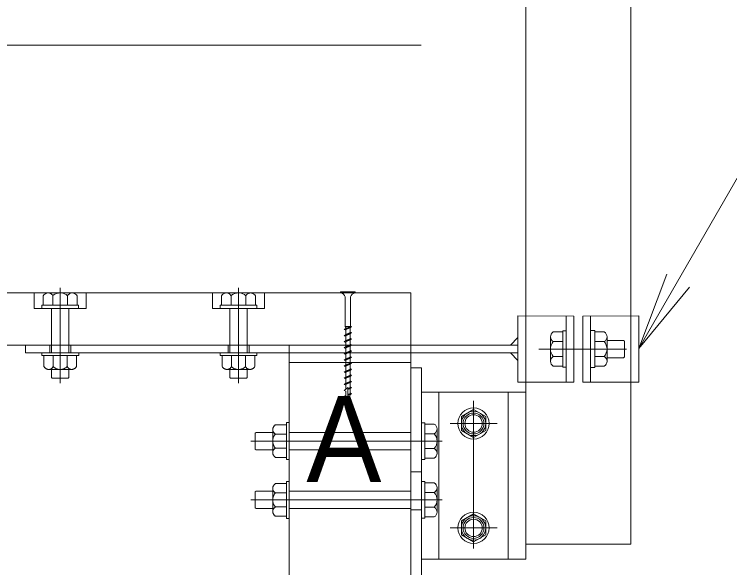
# Model space of a CAD drawing. Units: millimetres at full size, sheet at 1:30; details may follow other scales. Extents: x 300 to 12300, y 300 to 8610.
# Drawn here: x 10871.6 to 11282.9, y 4116.2 to 4434.2 of the extents above; entities that cross this region are included whole.
import ezdxf
from ezdxf.enums import TextEntityAlignment as Align

# ---------------------------------------------------------------- set-up
doc = ezdxf.new("R2010")
doc.units = ezdxf.units.MM
doc.header["$LTSCALE"] = 30
for name, pattern in [('CHAIN', [18.5, 12, -1.5, 3.5, -1.5]), ('DASHED_SPACED', [12, 6, -6]), ('USER2', [300, 187.5, -37.5, 37.5, -37.5])]:
    doc.linetypes.add(name, pattern=pattern)
for name, color, linetype, lineweight in [('コーススレッド', 7, 'Continuous', 13), ('ボルト', 7, 'Continuous', 18), ('引出線', 7, 'Continuous', 13), ('支持金物', 7, 'DASHED_SPACED', 13), ('支柱', 7, 'Continuous', 18), ('根太材A', 7, 'Continuous', 18), ('補強金物', 7, 'Continuous', 18)]:
    doc.layers.add(name, color=color, linetype=linetype, lineweight=lineweight)
doc.layers.add('文字', color=7, linetype='Continuous')
doc.styles.add('ＭＳ Ｐゴシック', font='')
doc.styles.get('ＭＳ Ｐゴシック').set_extended_font_data('MS PGothic')

# ---------------------------------------------------------------- blocks, each defined once
blk = doc.blocks.new('open_arrow')
at = {"color": 0, "linetype": 'Continuous', "lineweight": -2}
blk.add_lwpolyline([(7.5, 1.25), (0, 0), (7.5, -1.25)], dxfattribs=at)

msp = doc.modelspace()

# ---------------------------------------------------------------- linework, layer by layer
at = {"layer": 'コーススレッド'}
for p, q in [((11067.63, 4274.77), (11059.23, 4274.77)), ((11059.23, 4274.77), (11059.23, 4274.07)), ((11067.63, 4274.07), (11059.23, 4274.07)), ((11067.63, 4274.77), (11067.63, 4274.07)), ((11061.93, 4271.77), (11061.93, 4254.77)), ((11064.93, 4271.77), (11064.93, 4254.77)), ((11065.53, 4254.77), (11061.33, 4253.02)), ((11061.33, 4253.02), (11062.18, 4253.68)), ((11061.33, 4253.02), (11062.18, 4252.67)), ((11065.53, 4254.77), (11061.93, 4254.77)), ((11061.93, 4254.77), (11062.18, 4254.23)), ((11064.93, 4254.77), (11062.18, 4253.68)), ((11062.18, 4254.23), (11062.18, 4253.68)), ((11064.68, 4254.09), (11062.18, 4253.05)), ((11062.18, 4253.05), (11062.18, 4250.21)), ((11065.53, 4254.77), (11064.68, 4254.09)), ((11064.68, 4254.09), (11064.68, 4251.27)), ((11065.53, 4251.27), (11061.33, 4249.52)), ((11065.53, 4251.27), (11061.33, 4249.52)), ((11061.33, 4249.52), (11062.18, 4250.21)), ((11061.33, 4249.52), (11062.18, 4249.17)), ((11064.68, 4251.27), (11062.18, 4250.21)), ((11064.68, 4250.59), (11062.18, 4249.52)), ((11062.18, 4249.52), (11062.18, 4246.71)), ((11064.68, 4251.62), (11065.53, 4251.27)), ((11065.53, 4251.27), (11064.68, 4250.59)), ((11064.68, 4250.59), (11064.68, 4247.77)), ((11065.53, 4247.77), (11061.33, 4246.02)), ((11061.33, 4246.02), (11062.18, 4246.71)), ((11061.33, 4246.02), (11062.18, 4245.67)), ((11064.68, 4247.77), (11062.18, 4246.71)), ((11064.68, 4247.09), (11062.18, 4246.02)), ((11062.18, 4246.02), (11062.18, 4243.21)), ((11064.68, 4248.12), (11065.53, 4247.77)), ((11065.53, 4247.77), (11064.68, 4247.09)), ((11064.68, 4247.09), (11064.68, 4244.27)), ((11064.68, 4244.62), (11065.53, 4244.27)), ((11065.53, 4244.27), (11061.33, 4242.52)), ((11061.33, 4242.52), (11062.18, 4243.21)), ((11061.33, 4242.52), (11062.18, 4242.17)), ((11065.53, 4240.77), (11061.33, 4239.02)), ((11064.68, 4244.27), (11062.18, 4243.21)), ((11064.68, 4243.59), (11062.18, 4242.52)), ((11062.18, 4242.52), (11062.18, 4239.71)), ((11064.68, 4240.77), (11062.18, 4239.71)), ((11065.53, 4244.27), (11064.68, 4243.59)), ((11064.68, 4243.59), (11064.68, 4240.77)), ((11064.68, 4241.12), (11065.53, 4240.77)), ((11065.53, 4240.77), (11064.68, 4240.09)), ((11061.33, 4239.02), (11062.18, 4239.71)), ((11061.33, 4239.02), (11062.18, 4238.67)), ((11065.53, 4237.27), (11061.33, 4235.52)), ((11064.68, 4240.09), (11062.18, 4239.02)), ((11062.18, 4239.02), (11062.18, 4236.21)), ((11064.68, 4237.27), (11062.18, 4236.21)), ((11064.68, 4236.59), (11062.18, 4235.52)), ((11064.68, 4240.09), (11064.68, 4237.27)), ((11064.68, 4237.62), (11065.53, 4237.27)), ((11065.53, 4237.27), (11064.68, 4236.59)), ((11064.68, 4236.59), (11064.68, 4233.77)), ((11061.33, 4235.52), (11062.18, 4236.21)), ((11061.33, 4235.52), (11062.18, 4235.17)), ((11065.53, 4233.77), (11061.33, 4232.02)), ((11061.33, 4232.02), (11062.18, 4232.71)), ((11062.18, 4235.52), (11062.18, 4232.71)), ((11064.68, 4233.77), (11062.18, 4232.71)), ((11064.68, 4233.09), (11062.18, 4232.02)), ((11064.68, 4234.12), (11065.53, 4233.77)), ((11065.53, 4233.77), (11064.68, 4233.09)), ((11064.68, 4233.09), (11064.68, 4230.27)), ((11061.33, 4232.02), (11062.18, 4231.67)), ((11065.53, 4230.27), (11061.33, 4228.52)), ((11061.33, 4228.52), (11062.18, 4229.21)), ((11061.33, 4228.52), (11062.18, 4228.17)), ((11062.18, 4232.02), (11062.18, 4229.21)), ((11064.68, 4230.27), (11062.18, 4229.21)), ((11064.68, 4229.59), (11062.18, 4228.52)), ((11062.18, 4228.52), (11062.18, 4225.71)), ((11064.68, 4230.62), (11065.53, 4230.27)), ((11065.53, 4230.27), (11064.68, 4229.59)), ((11064.68, 4229.59), (11064.68, 4226.77)), ((11065.53, 4226.77), (11061.33, 4225.02)), ((11061.33, 4225.02), (11062.18, 4225.71)), ((11061.33, 4225.02), (11062.18, 4224.67)), ((11064.68, 4226.77), (11062.18, 4225.71)), ((11064.68, 4226.09), (11062.18, 4225.02)), ((11062.18, 4225.02), (11062.18, 4222.21)), ((11064.68, 4227.12), (11065.53, 4226.77)), ((11065.53, 4226.77), (11064.68, 4226.09)), ((11064.68, 4226.09), (11064.68, 4223.27)), ((11065.53, 4223.27), (11061.33, 4221.52)), ((11061.33, 4221.52), (11062.18, 4222.21)), ((11061.33, 4221.52), (11062.18, 4221.17)), ((11064.68, 4223.27), (11062.18, 4222.21)), ((11064.68, 4222.59), (11062.18, 4221.52)), ((11062.18, 4221.52), (11062.18, 4218.71)), ((11064.68, 4223.62), (11065.53, 4223.27)), ((11065.53, 4223.27), (11064.68, 4222.59)), ((11064.68, 4222.59), (11064.68, 4219.77)), ((11064.68, 4220.12), (11065.53, 4219.77)), ((11061.33, 4218.02), (11062.18, 4218.71)), ((11061.33, 4218.02), (11062.18, 4217.67)), ((11062.18, 4218.71), (11063.43, 4219.72)), ((11062.18, 4217.67), (11062.18, 4215.21)), ((11064.68, 4219.77), (11063.43, 4219.24)), ((11065.53, 4219.77), (11063.43, 4218.9)), ((11063.43, 4219.72), (11063.43, 4219.24)), ((11063.43, 4209.77), (11063.43, 4219.24)), ((11064.68, 4219.09), (11063.43, 4218.56)), ((11064.68, 4216.27), (11063.43, 4215.74)), ((11065.53, 4216.27), (11063.43, 4215.4)), ((11065.53, 4219.77), (11064.68, 4219.09)), ((11064.68, 4219.09), (11064.68, 4216.27)), ((11064.68, 4216.62), (11065.53, 4216.27)), ((11065.53, 4216.27), (11064.68, 4215.59)), ((11061.33, 4214.52), (11062.18, 4215.21)), ((11061.33, 4214.52), (11062.18, 4214.17)), ((11062.79, 4211.9), (11062.18, 4214.17)), ((11062.39, 4211.47), (11062.8, 4211.91)), ((11064.68, 4215.59), (11063.43, 4215.06)), ((11063.96, 4212.38), (11063.43, 4212.16)), ((11064.3, 4212.27), (11063.43, 4211.89)), ((11063.83, 4211.86), (11063.43, 4211.69)), ((11063.43, 4209.77), (11063.87, 4211.85)), ((11064.32, 4212.27), (11063.86, 4211.84)), ((11063.96, 4212.38), (11064.68, 4215.59)), ((11064.38, 4212.27), (11064.07, 4212.69)), ((11062.44, 4211.47), (11062.91, 4211.47)), ((11063.43, 4209.77), (11062.94, 4211.48))]:
    msp.add_line(p, q, dxfattribs=at)
for centre, radius, start, end in [((11059.05, 4271.13), 2.95, 12.6128, 86.5351), ((11067.87, 4271.05), 3.03, 94.5496, 166.3026)]:
    msp.add_arc(centre, radius, start, end, dxfattribs=at)
at = {"layer": 'ボルト', "linetype": 'DASHED_SPACED', "lineweight": 0}
for p, q in [((10889.12, 4273.36), (10888.59, 4272.92)), ((10889.72, 4273.71), (10889.12, 4273.36)), ((10890.37, 4273.96), (10889.72, 4273.71)), ((10891.06, 4274.09), (10890.37, 4273.96)), ((10905, 4274.09), (10891.06, 4274.09)), ((10891.34, 4274.08), (10891.06, 4274.09)), ((10891.85, 4274), (10891.34, 4274.08)), ((10892.34, 4273.84), (10891.85, 4274)), ((10892.79, 4273.59), (10892.34, 4273.84)), ((10893.19, 4273.28), (10892.79, 4273.59)), ((10895.93, 4273.74), (10894.95, 4273.31)), ((10896.96, 4274), (10895.93, 4273.74)), ((10898.03, 4274.09), (10896.96, 4274)), ((10898.42, 4274.08), (10898.03, 4274.09)), ((10899.48, 4273.93), (10898.42, 4274.08)), ((10900.5, 4273.61), (10899.48, 4273.93)), ((10901.44, 4273.12), (10900.5, 4273.61)), ((10903.09, 4273.46), (10902.72, 4273.12)), ((10903.51, 4273.73), (10903.09, 4273.46)), ((10903.99, 4273.93), (10903.51, 4273.73)), ((10904.49, 4274.05), (10903.99, 4273.93)), ((10905, 4274.09), (10904.49, 4274.05)), ((10905.58, 4273.99), (10905, 4274.09)), ((10906.24, 4273.76), (10905.58, 4273.99)), ((10906.85, 4273.43), (10906.24, 4273.76)), ((10907.39, 4273), (10906.85, 4273.43)), ((10992.22, 4273.69), (10991.62, 4273.34)), ((10992.87, 4273.94), (10992.22, 4273.69)), ((10993.56, 4274.07), (10992.87, 4273.94)), ((11007.5, 4274.07), (10993.56, 4274.07)), ((10993.84, 4274.06), (10993.56, 4274.07)), ((10994.35, 4273.98), (10993.84, 4274.06)), ((10994.84, 4273.82), (10994.35, 4273.98)), ((10995.29, 4273.57), (10994.84, 4273.82)), ((10995.69, 4273.26), (10995.29, 4273.57)), ((10998.43, 4273.72), (10997.45, 4273.29)), ((10999.46, 4273.98), (10998.43, 4273.72)), ((11000.53, 4274.07), (10999.46, 4273.98)), ((11000.92, 4274.06), (11000.53, 4274.07)), ((11001.98, 4273.91), (11000.92, 4274.06)), ((11003, 4273.59), (11001.98, 4273.91)), ((11003.94, 4273.1), (11003, 4273.59)), ((11005.59, 4273.44), (11005.22, 4273.1)), ((11006.01, 4273.71), (11005.59, 4273.44)), ((11006.49, 4273.91), (11006.01, 4273.71)), ((11006.99, 4274.03), (11006.49, 4273.91)), ((11007.5, 4274.07), (11006.99, 4274.03)), ((11008.08, 4273.97), (11007.5, 4274.07)), ((11008.74, 4273.74), (11008.08, 4273.97)), ((11009.35, 4273.41), (11008.74, 4273.74)), ((11009.89, 4272.98), (11009.35, 4273.41)), ((10888.59, 4272.92), (10888.22, 4272.49)), ((10888.22, 4267.09), (10888.22, 4272.49)), ((10893.52, 4272.91), (10893.19, 4273.28)), ((10893.78, 4272.49), (10893.52, 4272.91)), ((10894.07, 4272.73), (10893.78, 4272.49)), ((10893.78, 4267.09), (10893.78, 4272.49)), ((10894.95, 4273.31), (10894.07, 4272.73)), ((10902.28, 4272.49), (10901.44, 4273.12)), ((10902.41, 4272.72), (10902.28, 4272.49)), ((10902.28, 4267.09), (10902.28, 4272.49)), ((10902.72, 4273.12), (10902.41, 4272.72)), ((10907.84, 4272.49), (10907.39, 4273)), ((10907.84, 4267.09), (10907.84, 4272.49)), ((10991.09, 4272.9), (10990.72, 4272.47)), ((10990.72, 4267.07), (10990.72, 4272.47)), ((10991.62, 4273.34), (10991.09, 4272.9)), ((10996.02, 4272.89), (10995.69, 4273.26)), ((10996.28, 4272.47), (10996.02, 4272.89)), ((10996.57, 4272.71), (10996.28, 4272.47)), ((10996.28, 4267.07), (10996.28, 4272.47)), ((10997.45, 4273.29), (10996.57, 4272.71)), ((11004.78, 4272.47), (11003.94, 4273.1)), ((11004.91, 4272.7), (11004.78, 4272.47)), ((11004.78, 4267.07), (11004.78, 4272.47)), ((11005.22, 4273.1), (11004.91, 4272.7)), ((11010.34, 4272.47), (11009.89, 4272.98)), ((11010.34, 4267.07), (11010.34, 4272.47)), ((10887.53, 4267.09), (10887.53, 4265.09)), ((10908.53, 4267.09), (10887.53, 4267.09)), ((10908.53, 4265.09), (10908.53, 4267.09)), ((10990.03, 4267.07), (10990.03, 4265.07)), ((11011.03, 4267.07), (10990.03, 4267.07)), ((11011.03, 4265.07), (11011.03, 4267.07)), ((10887.53, 4265.09), (10908.53, 4265.09)), ((10893.03, 4265.09), (10893.03, 4239.61)), ((10903.03, 4265.09), (10903.03, 4239.61)), ((10990.03, 4265.07), (11011.03, 4265.07)), ((10995.53, 4265.07), (10995.53, 4239.59)), ((11005.53, 4265.07), (11005.53, 4239.59)), ((10887.41, 4239.61), (10887.41, 4238.11)), ((10887.41, 4239.61), (10908.66, 4239.61)), ((10908.66, 4238.11), (10887.41, 4238.11)), ((10888.66, 4238.11), (10888.66, 4231.74)), ((10893.97, 4238.11), (10893.97, 4231.74)), ((10902.1, 4238.11), (10902.1, 4231.74)), ((10907.41, 4238.11), (10907.41, 4231.74)), ((10908.66, 4238.11), (10908.66, 4239.61)), ((10989.91, 4239.59), (10989.91, 4238.09)), ((10989.91, 4239.59), (11011.16, 4239.59)), ((11011.16, 4238.09), (10989.91, 4238.09)), ((10991.16, 4238.09), (10991.16, 4231.72)), ((10996.47, 4238.09), (10996.47, 4231.72)), ((11004.6, 4238.09), (11004.6, 4231.72)), ((11009.91, 4238.09), (11009.91, 4231.72)), ((11011.16, 4238.09), (11011.16, 4239.59)), ((10891.37, 4230.11), (10904.7, 4230.11)), ((10893.03, 4225.53), (10893.03, 4230.11)), ((10903.03, 4225.53), (10903.03, 4230.11)), ((10993.87, 4230.09), (11007.2, 4230.09)), ((10995.53, 4225.51), (10995.53, 4230.09)), ((11005.53, 4225.51), (11005.53, 4230.09)), ((10893.03, 4225.53), (10893.48, 4225.09)), ((10902.59, 4225.09), (10893.48, 4225.09)), ((10902.59, 4225.09), (10903.03, 4225.53)), ((10995.53, 4225.51), (10995.98, 4225.07)), ((11005.09, 4225.07), (10995.98, 4225.07)), ((11005.09, 4225.07), (11005.53, 4225.51))]:
    msp.add_line(p, q, dxfattribs=at)
at = {"layer": 'ボルト', "linetype": 'CHAIN'}
for p, q in [((10898.03, 4276.94), (10898.03, 4222.21)), ((11000.53, 4276.92), (11000.53, 4222.19))]:
    msp.add_line(p, q, dxfattribs=at)
at = {"layer": 'ボルト', "lineweight": 13}
for points in [[(10883.03, 4274.09), (10883.03, 4265.09), (10913.03, 4265.09), (10913.03, 4274.09)], [(10985.53, 4274.07), (10985.53, 4265.07), (11015.53, 4265.07), (11015.53, 4274.07)]]:
    msp.add_lwpolyline(points, dxfattribs=at)
at = {"layer": 'ボルト', "linetype": 'DASHED_SPACED', "lineweight": 0}
for centre, radius, start, end in [((10891.83, 4233.95), 3.87, 214.9343, 263.2297), ((10891.41, 4232.95), 2.84, 269.3056, 334.7045), ((10898.03, 4236), 5.89, 226.3972, 270), ((10898.03, 4236), 5.89, 270, 313.6028), ((10904.66, 4232.95), 2.84, 205.2955, 270.6944), ((10904.24, 4233.95), 3.87, 276.761, 325.0657), ((10994.33, 4233.93), 3.87, 214.9343, 263.2297), ((10993.91, 4232.93), 2.84, 269.3056, 334.7045), ((11000.53, 4235.98), 5.89, 226.3972, 270), ((11000.53, 4235.98), 5.89, 270, 313.6028), ((11007.16, 4232.93), 2.84, 205.2955, 270.6944), ((11006.74, 4233.93), 3.87, 276.761, 325.0657)]:
    msp.add_arc(centre, radius, start, end, dxfattribs=at)
at = {"layer": '引出線'}
for points in [[(11230.74, 4242.21), (11340.33, 4432.02), (11771.95, 4432.02), (11779.95, 4432.02)], [(10534.66, 4244.07), (10634.22, 4416.52), (11097.56, 4416.52), (11105.56, 4416.52)]]:
    msp.add_lwpolyline(points, dxfattribs=at)
at = {"layer": '支持金物', "linetype": 'Continuous'}
for p, q in [((11099.66, 4107.16), (11099.66, 4230.99)), ((11099.66, 4230.99), (11105.66, 4230.99)), ((11105.66, 4230.99), (11105.66, 4107.16)), ((11105.66, 4217.07), (11105.66, 4230.01)), ((11105.66, 4217.07), (11155.66, 4217.07)), ((11105.69, 4199.46), (11107.69, 4199.46)), ((11105.69, 4199.46), (11105.69, 4178.46)), ((11107.69, 4199.46), (11107.69, 4178.46)), ((11107.69, 4198.76), (11113.09, 4198.76)), ((11114.69, 4195.93), (11114.69, 4181.99)), ((11107.69, 4193.21), (11113.09, 4193.21)), ((11107.69, 4184.71), (11113.09, 4184.71)), ((11107.69, 4179.15), (11113.09, 4179.15)), ((11105.69, 4178.46), (11107.69, 4178.46)), ((11099.66, 4171.34), (11105.66, 4171.34)), ((11105.69, 4165.65), (11107.69, 4165.65)), ((11105.69, 4165.65), (11105.69, 4144.65)), ((11107.69, 4165.65), (11107.69, 4144.65)), ((11107.69, 4164.95), (11113.09, 4164.95)), ((11107.69, 4159.4), (11113.09, 4159.4)), ((11114.69, 4162.12), (11114.69, 4148.18)), ((11107.69, 4150.9), (11113.09, 4150.9)), ((11099.66, 4149.42), (11105.66, 4149.42)), ((11105.69, 4144.65), (11107.69, 4144.65)), ((11107.69, 4145.34), (11113.09, 4145.34)), ((11105.66, 4121.07), (11155.66, 4121.07))]:
    msp.add_line(p, q, dxfattribs=at)
at = {"layer": '支持金物'}
msp.add_line((11155.66, 4121.07), (11155.66, 4217.07), dxfattribs=at)
at = {"layer": '支持金物', "linetype": 'USER2'}
for p, q in [((11135.66, 4127.28), (11135.66, 4212.04)), ((11149.17, 4199.07), (11122.14, 4199.07)), ((11149.17, 4139.07), (11122.14, 4139.07))]:
    msp.add_line(p, q, dxfattribs=at)
at = {"layer": '支持金物', "lineweight": 18}
for p, q in [((11028.19, 4199.58), (11028.19, 4178.33)), ((11028.19, 4199.58), (11029.69, 4199.58)), ((11029.69, 4178.33), (11029.69, 4199.58)), ((11020.19, 4182.29), (11020.19, 4195.62)), ((11028.19, 4198.33), (11021.82, 4198.33)), ((11010.19, 4193.51), (11010.63, 4193.96)), ((11010.19, 4193.51), (11010.19, 4184.4)), ((11010.63, 4193.96), (11020.19, 4193.96)), ((11028.19, 4193.02), (11021.82, 4193.02)), ((11099.69, 4193.96), (11029.69, 4193.96)), ((11010.63, 4183.96), (11010.19, 4184.4)), ((11010.63, 4183.96), (11020.19, 4183.96)), ((11028.19, 4184.89), (11021.82, 4184.89)), ((11099.69, 4183.96), (11029.69, 4183.96)), ((11028.19, 4179.58), (11021.82, 4179.58)), ((11029.69, 4178.33), (11028.19, 4178.33)), ((11028.19, 4164.52), (11021.82, 4164.52)), ((11028.19, 4165.77), (11028.19, 4144.52)), ((11028.19, 4165.77), (11029.69, 4165.77)), ((11029.69, 4144.52), (11029.69, 4165.77)), ((11010.19, 4159.7), (11010.63, 4160.15)), ((11010.19, 4159.7), (11010.19, 4150.59)), ((11010.63, 4160.15), (11020.19, 4160.15)), ((11020.19, 4148.48), (11020.19, 4161.81)), ((11028.19, 4159.21), (11021.82, 4159.21)), ((11099.69, 4160.15), (11029.69, 4160.15)), ((11010.63, 4150.15), (11010.19, 4150.59)), ((11010.63, 4150.15), (11020.19, 4150.15)), ((11028.19, 4151.08), (11021.82, 4151.08)), ((11099.69, 4150.15), (11029.69, 4150.15)), ((11028.19, 4145.77), (11021.82, 4145.77)), ((11029.69, 4144.52), (11028.19, 4144.52))]:
    msp.add_line(p, q, dxfattribs=at)
at = {"layer": '支持金物', "linetype": 'CHAIN', "lineweight": 18}
for p, q in [((11117.54, 4188.96), (11007.69, 4188.96)), ((11117.54, 4155.15), (11007.69, 4155.15))]:
    msp.add_line(p, q, dxfattribs=at)
at = {"layer": '支持金物', "linetype": 'Continuous'}
for centre in [(11135.66, 4199.07), (11135.66, 4139.07)]:
    msp.add_circle(centre, 6, dxfattribs=at)
at = {"layer": '支持金物', "lineweight": 18}
for centre, radius, start, end in [((11024.03, 4195.16), 3.87, 124.9343, 173.239), ((11023.03, 4195.58), 2.84, 179.3056, 244.7045), ((11026.08, 4188.96), 5.89, 136.3972, 180), ((11026.08, 4188.96), 5.89, 180, 223.6028), ((11023.03, 4182.33), 2.84, 115.2956, 180.6944), ((11024.03, 4182.75), 3.87, 186.7703, 235.0657), ((11024.03, 4161.35), 3.87, 124.9343, 173.239), ((11023.03, 4161.77), 2.84, 179.3056, 244.7045), ((11026.08, 4155.15), 5.89, 136.3972, 180), ((11026.08, 4155.15), 5.89, 180, 223.6028), ((11023.03, 4148.52), 2.84, 115.2956, 180.6944), ((11024.03, 4148.94), 3.87, 186.7703, 235.0657)]:
    msp.add_arc(centre, radius, start, end, dxfattribs=at)
at = {"layer": '支持金物', "linetype": 'Continuous'}
for centre, radius, start, end in [((11111.48, 4195.98), 3.21, 300.1407, 59.8593), ((11108.25, 4188.96), 6.45, 318.7504, 41.2497), ((11111.48, 4181.93), 3.21, 300.1407, 59.8593), ((11111.48, 4162.18), 3.21, 300.1407, 59.8593), ((11108.25, 4155.15), 6.45, 318.7504, 41.2497), ((11111.48, 4148.12), 3.21, 300.1407, 59.8593)]:
    msp.add_arc(centre, radius, start, end, dxfattribs=at)
at = {"layer": '支柱', "lineweight": 13}
for p, q in [((11165.66, 5438.92), (11165.66, 4129.8)), ((11226.16, 5439.35), (11226.16, 4129.8)), ((11165.66, 4217.07), (11115.66, 4217.07)), ((11165.66, 4217.07), (11165.66, 4204.82)), ((11135.66, 4207.15), (11128.66, 4203.11)), ((11142.66, 4203.11), (11135.66, 4207.15)), ((11165.66, 4204.82), (11165.66, 4121.07)), ((11128.66, 4203.11), (11128.66, 4195.03)), ((11142.66, 4203.11), (11142.66, 4195.03)), ((11128.66, 4195.03), (11135.66, 4190.99)), ((11135.66, 4190.99), (11142.66, 4195.03)), ((11135.66, 4147.15), (11128.66, 4143.11)), ((11142.66, 4143.11), (11135.66, 4147.15)), ((11128.66, 4143.11), (11128.66, 4135.03)), ((11142.66, 4143.11), (11142.66, 4135.03)), ((11128.66, 4135.03), (11135.66, 4130.99)), ((11135.66, 4130.99), (11142.66, 4135.03)), ((11226.16, 4129.8), (11165.66, 4129.8)), ((11165.66, 4121.07), (11115.66, 4121.07))]:
    msp.add_line(p, q, dxfattribs=at)
at = {"layer": '支柱', "linetype": 'DASHED_SPACED', "lineweight": 13}
msp.add_line((11115.66, 4121.07), (11115.66, 4217.07), dxfattribs=at)
at = {"layer": '支柱', "linetype": 'CHAIN', "lineweight": 13}
for p, q in [((11135.66, 4127.28), (11135.66, 4212.04)), ((11122.14, 4199.07), (11149.17, 4199.07)), ((11122.14, 4139.07), (11149.17, 4139.07))]:
    msp.add_line(p, q, dxfattribs=at)
at = {"layer": '支柱', "lineweight": 13}
for centre, radius in [((11135.66, 4199.07), 9), ((11135.66, 4199.07), 7), ((11135.66, 4199.07), 5), ((11135.66, 4139.07), 9), ((11135.66, 4139.07), 7), ((11135.66, 4139.07), 5)]:
    msp.add_circle(centre, radius, dxfattribs=at)
at = {"layer": '根太材A'}
for p, q in [((10499.66, 4274.07), (11099.66, 4274.07)), ((11099.66, 4274.07), (11099.66, 4244.07)), ((10569.66, 4244.07), (11099.66, 4244.07)), ((11029.66, 4244.07), (11029.66, 4094.07)), ((11099.66, 4244.07), (11099.66, 4094.07)), ((11029.66, 4234.07), (11099.66, 4234.07))]:
    msp.add_line(p, q, dxfattribs=at)
at = {"layer": '補強金物', "lineweight": 13}
for p, q in [((11193.41, 4260.83), (11161.16, 4260.84)), ((11161.16, 4222.84), (11161.16, 4260.84)), ((11188.91, 4222.83), (11188.91, 4260.83)), ((11193.41, 4222.83), (11193.41, 4260.83)), ((11198.41, 4260.83), (11230.66, 4260.84)), ((11198.41, 4222.83), (11198.41, 4260.83)), ((11202.91, 4222.83), (11202.91, 4260.83)), ((11230.66, 4222.84), (11230.66, 4260.84)), ((11161.14, 4248.43), (11156.82, 4244.09)), ((11161.16, 4244.09), (10878.16, 4244.12)), ((10878.16, 4239.62), (10878.16, 4244.12)), ((10892.16, 4239.61), (10892.16, 4244.11)), ((10904.16, 4239.61), (10904.16, 4244.11)), ((10994.66, 4239.6), (10994.66, 4244.1)), ((11006.66, 4239.6), (11006.66, 4244.1)), ((11161.16, 4239.59), (10878.16, 4239.62)), ((11161.16, 4235.29), (11156.84, 4239.59)), ((11193.41, 4222.83), (11161.16, 4222.84)), ((11198.41, 4222.83), (11230.66, 4222.84))]:
    msp.add_line(p, q, dxfattribs=at)
at = {"layer": '補強金物'}
for p, q in [((11179.91, 4248.81), (11179.91, 4234.87)), ((11186.91, 4251.64), (11181.51, 4251.64)), ((11188.91, 4252.34), (11186.91, 4252.34)), ((11186.91, 4252.34), (11186.91, 4231.34)), ((11205.41, 4252.46), (11202.91, 4252.46)), ((11205.41, 4252.46), (11205.41, 4231.21)), ((11205.41, 4251.64), (11210.81, 4251.64)), ((11212.41, 4248.81), (11212.41, 4234.87)), ((11186.91, 4246.09), (11181.51, 4246.09)), ((11205.41, 4246.09), (11210.81, 4246.09)), ((11212.41, 4235.17), (11212.41, 4248.5)), ((11221.96, 4246.84), (11212.41, 4246.84)), ((11222.41, 4246.39), (11221.96, 4246.84)), ((11222.41, 4246.39), (11222.41, 4237.28)), ((11186.91, 4237.59), (11181.51, 4237.59)), ((11205.41, 4237.59), (11210.81, 4237.59)), ((11221.96, 4236.84), (11212.41, 4236.84)), ((11221.96, 4236.84), (11222.41, 4237.28)), ((11186.91, 4232.03), (11181.51, 4232.03)), ((11186.91, 4231.34), (11188.91, 4231.34)), ((11202.91, 4231.21), (11205.41, 4231.21)), ((11205.41, 4232.03), (11210.81, 4232.03))]:
    msp.add_line(p, q, dxfattribs=at)
at = {"layer": '補強金物', "linetype": 'CHAIN'}
msp.add_line((11223.69, 4241.83), (11173.12, 4241.83), dxfattribs=at)
at = {"layer": '補強金物', "lineweight": 13}
for centre, radius, start, end in [((11183.12, 4248.87), 3.21, 120.1407, 239.8593), ((11209.19, 4248.87), 3.21, 300.1407, 59.8593), ((11186.35, 4241.84), 6.45, 138.7503, 221.2497), ((11205.96, 4241.84), 6.45, 318.7504, 41.2497), ((11183.12, 4234.81), 3.21, 120.1388, 239.8641), ((11209.19, 4234.81), 3.21, 300.1359, 59.8612)]:
    msp.add_arc(centre, radius, start, end, dxfattribs=at)

# ---------------------------------------------------------------- block references
at = {"layer": '引出線', "xscale": 6, "yscale": 6, "rotation": 60}
msp.add_blockref('open_arrow', (11230.74, 4242.21), dxfattribs=at)

# ---------------------------------------------------------------- texts
at = {"layer": '文字', "style": 'ＭＳ Ｐゴシック'}
msp.add_text('A', height=49.49, dxfattribs=at).set_placement((11039.53, 4150.56), align=Align.BOTTOM_LEFT)

doc.saveas('drawing.dxf')
